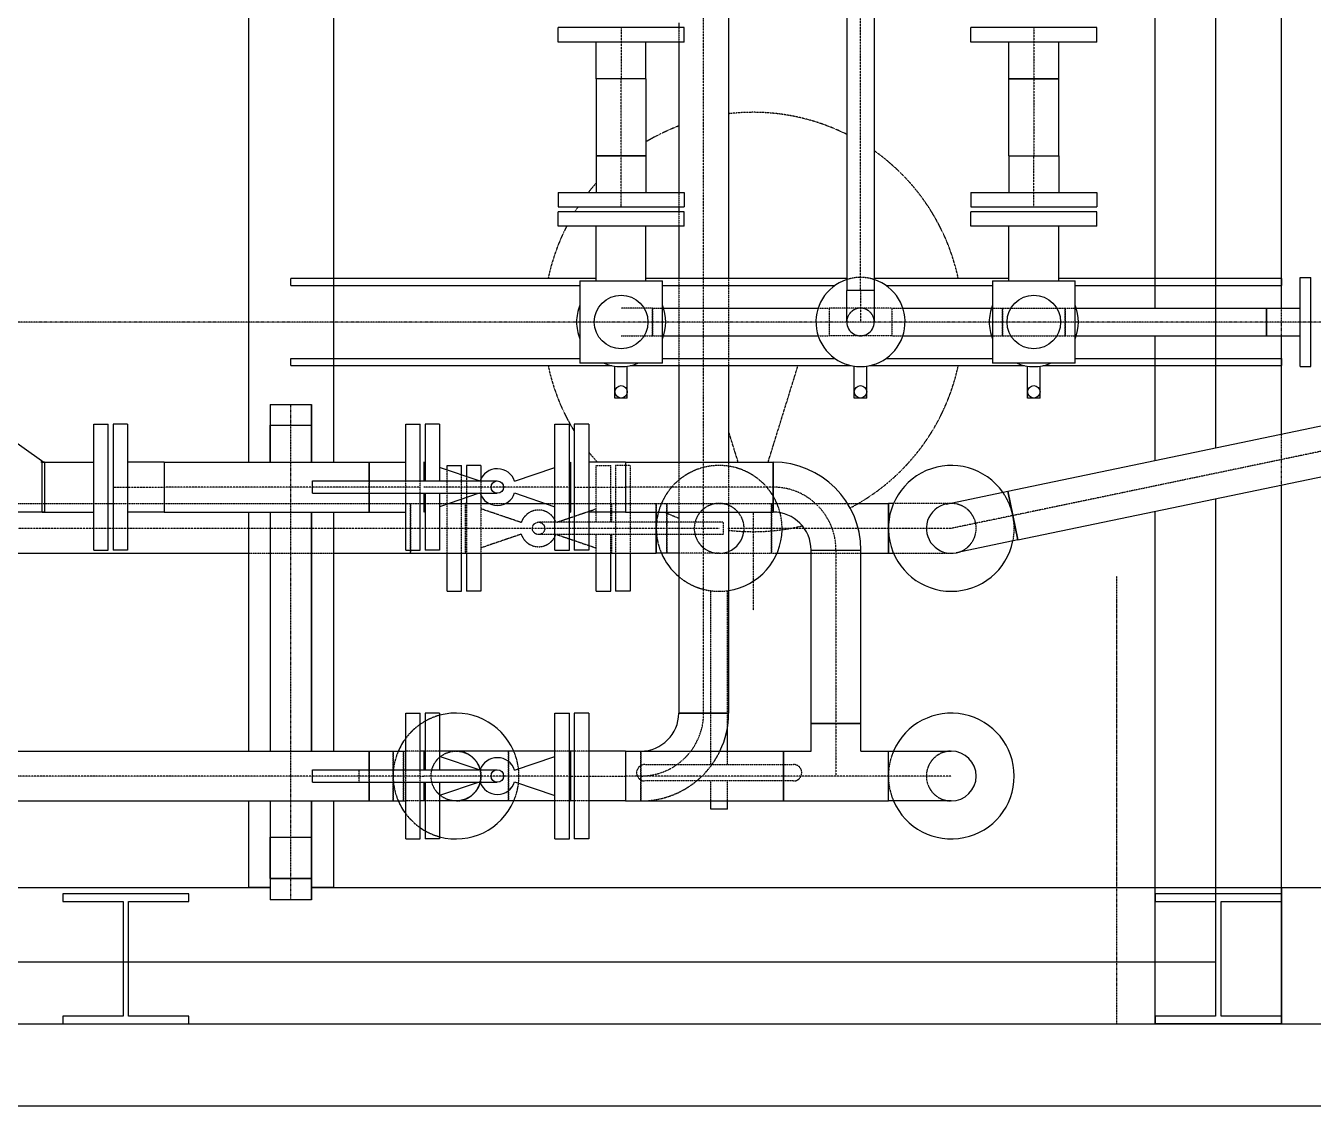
# Model space of a CAD drawing. Header units: millimetres. Extents: x -10011772 to -8149599, y 2847708 to 3434448.
# Drawn here: x -9494267 to -9491147, y 3206863 to 3209481 of the extents above; entities that cross this region are included whole.
import ezdxf

# ---------------------------------------------------------------- set-up
doc = ezdxf.new("R2010")
doc.units = ezdxf.units.MM
for name, pattern in [('BORDER2', [0.875, 0.25, -0.125, 0.25, -0.125, 0, -0.125]), ('DASHDOT2', [0.5, 0.25, -0.125, 0, -0.125]), ('DIVIDE2', [0.625, 0.25, -0.125, 0, -0.125, 0, -0.125]), ('HIDDEN2', [0.1875, 0.125, -0.0625])]:
    doc.linetypes.add(name, pattern=pattern)
doc.layers.add('总平面底图', color=9, linetype='Continuous')

# ---------------------------------------------------------------- blocks, each defined once
blk = doc.blocks.new('总平面底图 爆炸危险区 LOCATION I')
at = {"layer": '总平面底图', "linetype": 'Continuous'}
for p, q in [((229035.2, 141732.8), (229035.2, 140505.3)), ((227863.3, 141477.5), (227863.3, 140487.9)), ((227966.4, 141477.5), (227966.4, 140487.9)), ((228588.2, 141456.9), (228588.2, 140695.8)), ((228445, 141194.2), (228445, 140710.5)), ((228962, 140674.4), (228962, 141173)), ((228621.6, 141100.2), (228621.6, 140695.8)), ((229114.9, 140674.4), (229114.9, 141084.8)), ((228314.9, 141014.4), (228238.7, 141014.4)), ((228238.7, 140996.8), (228238.7, 141014.4)), ((228391.1, 141014.4), (228314.9, 141014.4)), ((228384.7, 141020.3), (228384.7, 141014.4)), ((228391.1, 140996.8), (228391.1, 141014.4)), ((228814.9, 141014.4), (228738.7, 141014.4)), ((228738.7, 140996.8), (228738.7, 141014.4)), ((228891.1, 141014.4), (228814.9, 141014.4)), ((228891.1, 140996.8), (228891.1, 141014.4)), ((228314.9, 140996.8), (228238.7, 140996.8)), ((228284.7, 140952.4), (228284.7, 140996.8)), ((228391.1, 140996.8), (228314.9, 140996.8)), ((228345, 140952.4), (228345, 140996.8)), ((228384.7, 140996.8), (228384.7, 140814.7)), ((228814.9, 140996.8), (228738.7, 140996.8)), ((228784.7, 140952.4), (228784.7, 140996.8)), ((228891.1, 140996.8), (228814.9, 140996.8)), ((228845, 140952.4), (228845, 140996.8)), ((228314.9, 140952.4), (228284.7, 140952.4)), ((228314.9, 140952.4), (228284.7, 140952.4)), ((228284.7, 140952.4), (228284.7, 140859.1)), ((228345, 140952.4), (228314.9, 140952.4)), ((228345, 140952.4), (228314.9, 140952.4)), ((228345, 140952.4), (228345, 140859.1)), ((228814.9, 140952.4), (228784.7, 140952.4)), ((228784.7, 140952.4), (228814.9, 140952.4)), ((228784.7, 140859.1), (228784.7, 140952.4)), ((228845, 140952.4), (228814.9, 140952.4)), ((228814.9, 140952.4), (228845, 140952.4)), ((228845, 140859.1), (228845, 140952.4)), ((228284.7, 140859.1), (228314.9, 140859.1)), ((228284.7, 140859.1), (228284.7, 140814.7)), ((228314.9, 140859.1), (228284.7, 140859.1)), ((228314.9, 140859.1), (228345, 140859.1)), ((228345, 140859.1), (228314.9, 140859.1)), ((228345, 140859.1), (228345, 140814.7)), ((228784.7, 140859.1), (228814.9, 140859.1)), ((228784.7, 140859.1), (228814.9, 140859.1)), ((228784.7, 140859.1), (228784.7, 140814.7)), ((228814.9, 140859.1), (228845, 140859.1)), ((228814.9, 140859.1), (228845, 140859.1)), ((228845, 140859.1), (228845, 140814.7)), ((228238.7, 140814.7), (228314.9, 140814.7)), ((228238.7, 140814.7), (228238.7, 140797.1)), ((228314.9, 140814.7), (228391.1, 140814.7)), ((228391.1, 140814.7), (228391.1, 140797.1)), ((228738.7, 140814.7), (228814.9, 140814.7)), ((228738.7, 140814.7), (228738.7, 140797.2)), ((228814.9, 140814.7), (228891.1, 140814.7)), ((228891.1, 140814.7), (228891.1, 140797.2)), ((228238.7, 140797.1), (228314.9, 140797.1)), ((228314.9, 140791.2), (228238.7, 140791.2)), ((228238.7, 140773.7), (228238.7, 140791.2)), ((228314.9, 140797.1), (228391.1, 140797.1)), ((228391.1, 140791.2), (228314.9, 140791.2)), ((228384.7, 140797.1), (228384.7, 140791.2)), ((228391.1, 140773.7), (228391.1, 140791.2)), ((228738.7, 140797.2), (228814.9, 140797.2)), ((228814.9, 140791.2), (228738.7, 140791.2)), ((228738.7, 140773.7), (228738.7, 140791.2)), ((228814.9, 140797.2), (228891.1, 140797.2)), ((228891.1, 140791.2), (228814.9, 140791.2)), ((228891.1, 140773.7), (228891.1, 140791.2)), ((228314.9, 140773.7), (228238.7, 140773.7)), ((228284.7, 140707.7), (228284.7, 140773.7)), ((228391.1, 140773.7), (228314.9, 140773.7)), ((228345, 140707.7), (228345, 140773.7)), ((228384.7, 140773.7), (228384.7, 140710.5)), ((228814.9, 140773.7), (228738.7, 140773.7)), ((228784.7, 140707.7), (228784.7, 140773.7)), ((228891.1, 140773.7), (228814.9, 140773.7)), ((228845, 140707.7), (228845, 140773.7)), ((229137.7, 140657.7), (229137.7, 140711.7)), ((229137.7, 140711.7), (229150.4, 140711.7)), ((229150.4, 140657.7), (229150.4, 140711.7)), ((228284.7, 140710.5), (227914.9, 140710.5)), ((227914.9, 140701.8), (227914.9, 140710.5)), ((227914.9, 140701.8), (228264.9, 140701.8)), ((228264.9, 140707.7), (228364.9, 140707.7)), ((228264.9, 140707.7), (228264.9, 140607.7)), ((228588.2, 140710.5), (228345, 140710.5)), ((228364.9, 140607.7), (228364.9, 140707.7)), ((228364.9, 140701.8), (228573.7, 140701.8)), ((228621.6, 140695.8), (228588.2, 140695.8)), ((228588.2, 140657.7), (228588.2, 140695.8)), ((228604.9, 140695.8), (228588.2, 140695.8)), ((228621.6, 140695.8), (228604.9, 140695.8)), ((228784.7, 140710.5), (228621.6, 140710.5)), ((228621.6, 140695.8), (228621.6, 140657.7)), ((228636, 140701.8), (228764.9, 140701.8)), ((228764.9, 140707.7), (228864.9, 140707.7)), ((228764.9, 140707.7), (228764.9, 140607.7)), ((229114.9, 140710.5), (228845, 140710.5)), ((228864.9, 140607.7), (228864.9, 140707.7)), ((228864.9, 140701.8), (229114.9, 140701.8)), ((229114.9, 140710.5), (229114.9, 140701.8)), ((228366.2, 140674.4), (228553.6, 140674.4)), ((228656.2, 140674.4), (228763.6, 140674.4)), ((228783.3, 140452.8), (229834.1, 140671.7)), ((228866.2, 140674.4), (229096.6, 140674.4)), ((229096.6, 140674.4), (229096.6, 140641)), ((229096.6, 140657.7), (229096.6, 140674.4)), ((229096.6, 140674.4), (229137.7, 140674.4)), ((229096.6, 140641), (229096.6, 140657.7)), ((229137.7, 140603.7), (229137.7, 140657.7)), ((229150.4, 140603.7), (229150.4, 140657.7)), ((228366.2, 140641), (228553.6, 140641)), ((228656.2, 140641), (228763.6, 140641)), ((228866.2, 140641), (229096.6, 140641)), ((228962, 140490), (228962, 140641)), ((229096.6, 140641), (229137.7, 140641)), ((229114.9, 140521.8), (229114.9, 140641)), ((227914.9, 140604.9), (227914.9, 140613.6)), ((227914.9, 140613.6), (228264.9, 140613.6)), ((227914.9, 140604.9), (228303.8, 140604.9)), ((228364.9, 140607.7), (228264.9, 140607.7)), ((228307.4, 140565.6), (228307.4, 140604.3)), ((228322.4, 140565.6), (228322.4, 140604.3)), ((228325.9, 140604.9), (228593.8, 140604.9)), ((228364.9, 140613.6), (228573.7, 140613.6)), ((228384.7, 140604.9), (228384.7, 140487.9)), ((228445, 140604.9), (228445, 140487.9)), ((228597.4, 140565.6), (228597.4, 140604.3)), ((228612.4, 140565.6), (228612.4, 140604.3)), ((228615.9, 140604.9), (228803.8, 140604.9)), ((228636, 140613.6), (228764.9, 140613.6)), ((228864.9, 140607.7), (228764.9, 140607.7)), ((228795.6, 140393.7), (229846.4, 140612.6)), ((228807.4, 140565.6), (228807.4, 140604.3)), ((228822.4, 140565.6), (228822.4, 140604.3)), ((228825.9, 140604.9), (229114.9, 140604.9)), ((228864.9, 140613.6), (229114.9, 140613.6)), ((229114.9, 140613.6), (229114.9, 140604.9)), ((229137.7, 140603.7), (229150.4, 140603.7)), ((227889.9, 140557.7), (227889.9, 140487.9)), ((227889.9, 140557.7), (227889.9, 140487.9)), ((227889.9, 140557.7), (227939.9, 140557.7)), ((227889.9, 140557.7), (227939.9, 140557.7)), ((227939.9, 140487.9), (227939.9, 140557.7)), ((227939.9, 140557.7), (227939.9, 140487.9)), ((228314.9, 140565.6), (228307.4, 140565.6)), ((228322.4, 140565.6), (228314.9, 140565.6)), ((228604.9, 140565.6), (228597.4, 140565.6)), ((228612.4, 140565.6), (228604.9, 140565.6)), ((228814.9, 140565.6), (228807.4, 140565.6)), ((228822.4, 140565.6), (228814.9, 140565.6)), ((227524.7, 140552.1), (227615.6, 140487.9)), ((227675.9, 140381.5), (227675.9, 140533.9)), ((227675.9, 140533.9), (227693.4, 140533.9)), ((227693.4, 140381.5), (227693.4, 140533.9)), ((227699.4, 140533.9), (227699.4, 140511.6)), ((227716.9, 140533.9), (227699.4, 140533.9)), ((227716.9, 140533.9), (227716.9, 140511.6)), ((227889.9, 140487.9), (227889.9, 140532.7)), ((227889.9, 140487.9), (227889.9, 140532.7)), ((227889.9, 140532.7), (227939.9, 140532.7)), ((227889.9, 140532.7), (227939.9, 140532.7)), ((227939.9, 140532.7), (227939.9, 140487.9)), ((227939.9, 140532.7), (227939.9, 140487.9)), ((228054, 140465.2), (228054, 140533.9)), ((228054, 140533.9), (228071.5, 140533.9)), ((228071.5, 140465.2), (228071.5, 140533.9)), ((228077.5, 140533.9), (228077.5, 140465.2)), ((228095, 140533.9), (228077.5, 140533.9)), ((228095, 140533.9), (228095, 140465.2)), ((228234.7, 140457.7), (228234.7, 140533.9)), ((228234.7, 140533.9), (228252.3, 140533.9)), ((228252.3, 140457.7), (228252.3, 140533.9)), ((228258.2, 140533.9), (228258.2, 140457.7)), ((228275.8, 140533.9), (228258.2, 140533.9)), ((228275.8, 140533.9), (228275.8, 140457.7)), ((227699.4, 140511.6), (227699.4, 140381.5)), ((227716.9, 140511.6), (227716.9, 140381.5)), ((227616.4, 140487.9), (227612, 140487.9)), ((227613.4, 140427.5), (227613.4, 140487.9)), ((227613.4, 140487.9), (227675.9, 140487.9)), ((227616.4, 140487.9), (227616.4, 140427.5)), ((227761.4, 140487.9), (227716.9, 140487.9)), ((227761.4, 140487.9), (227761.4, 140427.5)), ((227761.4, 140487.9), (228009.6, 140487.9)), ((227761.4, 140487.9), (227761.4, 140479)), ((227761.4, 140479), (227761.4, 140427.5)), ((228009.6, 140487.9), (228009.6, 140465.2)), ((228009.6, 140465.2), (228009.6, 140487.9)), ((228009.6, 140487.9), (228054, 140487.9)), ((228076, 140487.9), (228076, 140465.2)), ((228077.5, 140487.3), (228076, 140487.9)), ((228142.8, 140465.2), (228095, 140481.4)), ((228104, 140478.4), (228104, 140483.9)), ((228104, 140483.9), (228121.5, 140483.9)), ((228121.5, 140472.4), (228121.5, 140483.9)), ((228127.5, 140483.9), (228127.5, 140470.4)), ((228145, 140483.9), (228127.5, 140483.9)), ((228145, 140483.9), (228145, 140467.7)), ((228185.9, 140464.8), (228234.7, 140481.4)), ((228252.3, 140487.3), (228253.8, 140487.9)), ((228253.8, 140427.5), (228253.8, 140487.9)), ((228320.2, 140487.9), (228275.8, 140487.9)), ((228320.2, 140487.9), (228320.2, 140427.5)), ((228320.2, 140487.9), (228499, 140487.9)), ((228320.2, 140487.9), (228320.2, 140457.7)), ((228499, 140487.9), (228499, 140427.5)), ((228499, 140427.5), (228499, 140487.9)), ((227941, 140457.7), (227941, 140465.2)), ((227941, 140465.2), (228164.9, 140465.2)), ((227941, 140450.2), (227941, 140457.7)), ((227941, 140450.2), (228164.9, 140450.2)), ((228009.6, 140450.2), (228009.6, 140427.5)), ((228009.6, 140427.5), (228009.6, 140450.2)), ((228054, 140381.5), (228054, 140450.2)), ((228071.5, 140381.5), (228071.5, 140450.2)), ((228076, 140450.2), (228076, 140427.5)), ((228077.5, 140450.2), (228077.5, 140381.5)), ((228095, 140450.2), (228095, 140381.5)), ((228142.8, 140450.2), (228095, 140434)), ((228145, 140447.7), (228145, 140437.9)), ((228185.9, 140450.6), (228234.7, 140434)), ((228234.7, 140381.5), (228234.7, 140457.7)), ((228252.3, 140381.5), (228252.3, 140457.7)), ((228258.2, 140457.7), (228258.2, 140381.5)), ((228275.8, 140457.7), (228275.8, 140381.5)), ((228320.2, 140457.7), (228320.2, 140427.5)), ((228708.7, 140437.2), (228783.3, 140452.8)), ((228795.6, 140393.7), (228783.3, 140452.8)), ((228783.3, 140452.8), (228789.5, 140423.2)), ((229114.9, 139807.7), (229114.9, 140460.2)), ((227693.4, 140437.9), (227699.4, 140437.9)), ((228071.5, 140437.9), (228076, 140437.9)), ((228106.4, 140437.9), (228154.9, 140437.9)), ((228121.5, 140437.9), (228121.5, 140443)), ((228127.5, 140445), (228127.5, 140437.9)), ((228174.9, 140437.9), (228223.3, 140437.9)), ((228253.8, 140437.9), (228258.2, 140437.9)), ((228602.1, 140437.9), (228638.7, 140437.9)), ((228638.7, 140437.9), (228638.7, 140377.5)), ((228638.7, 140407.7), (228638.7, 140437.9)), ((228644.9, 140437.9), (228638.7, 140437.9)), ((229035.2, 140443.6), (229035.2, 139882.3)), ((227616.4, 140427.5), (227514, 140427.5)), ((227613.4, 140427.5), (227675.9, 140427.5)), ((227761.4, 140427.5), (227716.9, 140427.5)), ((227761.4, 140427.5), (228009.6, 140427.5)), ((227863.3, 140427.5), (227863.3, 140137.9)), ((227889.9, 140427.5), (227889.9, 140137.9)), ((227889.9, 140427.5), (227889.9, 140137.9)), ((227939.9, 140137.9), (227939.9, 140427.5)), ((227939.9, 140427.5), (227939.9, 140137.9)), ((227966.4, 140427.5), (227966.4, 140137.9)), ((228009.6, 140427.5), (228054, 140427.5)), ((228077.5, 140428.1), (228076, 140427.5)), ((228252.3, 140428.1), (228253.8, 140427.5)), ((228320.2, 140427.5), (228275.8, 140427.5)), ((228320.2, 140427.5), (228499, 140427.5)), ((228357.5, 140377.5), (228357.5, 140427.5)), ((228357.5, 140427.5), (228357.5, 140377.5)), ((228384.7, 140427.5), (228384.7, 140183.9)), ((228445, 140427.5), (228445, 140183.9)), ((228789.5, 140423.2), (228795.6, 140393.7)), ((228962, 139807.7), (228962, 140428.4)), ((228638.7, 140377.5), (228638.7, 140407.7)), ((228795.6, 140393.7), (228721, 140378.2)), ((227136.7, 140377.5), (227863.3, 140377.5)), ((227675.9, 140381.5), (227693.4, 140381.5)), ((227716.9, 140381.5), (227699.4, 140381.5)), ((227966.4, 140377.5), (228357.5, 140377.5)), ((228054, 140381.5), (228071.5, 140381.5)), ((228095, 140381.5), (228077.5, 140381.5)), ((228104, 140331.5), (228104, 140377.5)), ((228121.5, 140331.5), (228121.5, 140377.5)), ((228127.5, 140377.5), (228127.5, 140331.5)), ((228145, 140377.5), (228145, 140331.5)), ((228234.7, 140381.5), (228252.3, 140381.5)), ((228275.8, 140381.5), (228258.2, 140381.5)), ((228284.7, 140331.5), (228284.7, 140377.5)), ((228302.3, 140331.5), (228302.3, 140377.5)), ((228308.2, 140377.5), (228308.2, 140331.5)), ((228325.8, 140377.5), (228325.8, 140331.5)), ((228384.7, 140377.5), (228357.5, 140377.5)), ((228503.7, 140377.5), (228545, 140377.5)), ((228545, 140381.5), (228605.3, 140381.5)), ((228545, 140171.2), (228545, 140381.5)), ((228545, 140381.5), (228605.3, 140381.5)), ((228605.3, 140171.2), (228605.3, 140381.5)), ((228605.3, 140377.5), (228638.7, 140377.5)), ((228638.7, 140377.5), (228644.9, 140377.5)), ((228104, 140331.5), (228121.5, 140331.5)), ((228145, 140331.5), (228127.5, 140331.5)), ((228284.7, 140331.5), (228302.3, 140331.5)), ((228325.8, 140331.5), (228308.2, 140331.5)), ((228054, 140115.2), (228054, 140183.9)), ((228054, 140183.9), (228071.5, 140183.9)), ((228071.5, 140115.2), (228071.5, 140183.9)), ((228077.5, 140183.9), (228077.5, 140115.2)), ((228095, 140183.9), (228077.5, 140183.9)), ((228095, 140183.9), (228095, 140115.2)), ((228234.7, 140107.7), (228234.7, 140183.9)), ((228234.7, 140183.9), (228252.3, 140183.9)), ((228252.3, 140107.7), (228252.3, 140183.9)), ((228258.2, 140183.9), (228258.2, 140107.7)), ((228275.8, 140183.9), (228258.2, 140183.9)), ((228275.8, 140183.9), (228275.8, 140107.7)), ((228384.7, 140183.9), (228445, 140183.9)), ((228445, 140183.9), (228384.7, 140183.9)), ((228443.7, 140137.9), (228443.7, 140167.1)), ((228575.2, 140171.2), (228545, 140171.2)), ((228545, 140137.9), (228545, 140171.2)), ((228545, 140171.2), (228605.3, 140171.2)), ((228605.3, 140171.2), (228575.2, 140171.2)), ((228605.3, 140137.9), (228605.3, 140171.2)), ((227481.3, 140137.9), (228009.6, 140137.9)), ((228009.6, 140137.9), (228009.6, 140115.2)), ((228009.6, 140115.2), (228009.6, 140137.9)), ((228009.6, 140137.9), (228054, 140137.9)), ((228077.5, 140137.9), (228071.5, 140137.9)), ((228076, 140137.9), (228076, 140115.2)), ((228077.5, 140137.3), (228076, 140137.9)), ((228234.7, 140137.9), (228095, 140137.9)), ((228252.3, 140137.3), (228253.8, 140137.9)), ((228258.2, 140137.9), (228252.3, 140137.9)), ((228253.8, 140077.5), (228253.8, 140137.9)), ((228320.2, 140137.9), (228275.8, 140137.9)), ((228320.2, 140137.9), (228320.2, 140107.7)), ((228320.2, 140137.9), (228320.2, 140077.5)), ((228320.2, 140137.9), (228511.7, 140137.9)), ((228511.7, 140077.5), (228511.7, 140137.9)), ((228511.7, 140137.9), (228545, 140137.9)), ((228511.7, 140137.9), (228511.7, 140077.5)), ((228605.3, 140137.9), (228638.7, 140137.9)), ((228638.7, 140137.9), (228638.7, 140137.9)), ((228638.7, 140077.5), (228638.7, 140137.9)), ((228638.7, 140137.9), (228714.9, 140137.9)), ((228638.7, 140077.5), (228638.7, 140137.9)), ((228142.8, 140115.2), (228095, 140131.4)), ((228185.9, 140114.8), (228234.7, 140131.4)), ((227941, 140107.7), (227941, 140115.2)), ((227941, 140115.2), (228164.9, 140115.2)), ((227941, 140100.2), (227941, 140107.7)), ((228234.7, 140031.5), (228234.7, 140107.7)), ((228252.3, 140031.5), (228252.3, 140107.7)), ((228258.2, 140107.7), (228258.2, 140031.5)), ((228275.8, 140107.7), (228275.8, 140031.5)), ((228320.2, 140107.7), (228320.2, 140077.5)), ((227941, 140100.2), (228164.9, 140100.2)), ((228009.6, 140100.2), (228009.6, 140077.5)), ((228009.6, 140077.5), (228009.6, 140100.2)), ((228054, 140031.5), (228054, 140100.2)), ((228071.5, 140031.5), (228071.5, 140100.2)), ((228076, 140100.2), (228076, 140077.5)), ((228077.5, 140100.2), (228077.5, 140031.5)), ((228095, 140100.2), (228095, 140031.5)), ((228142.8, 140100.2), (228095, 140084)), ((228185.9, 140100.6), (228234.7, 140084)), ((227481.3, 140077.5), (228009.6, 140077.5)), ((227863.3, 140077.5), (227863.3, 139972.8)), ((227889.9, 140077.5), (227889.9, 139957.7)), ((227889.9, 140077.5), (227889.9, 139957.7)), ((227939.9, 139957.7), (227939.9, 140077.5)), ((227939.9, 140077.5), (227939.9, 139957.7)), ((227966.4, 140077.5), (227966.4, 139972.8)), ((228009.6, 140077.5), (228054, 140077.5)), ((228077.5, 140077.5), (228071.5, 140077.5)), ((228077.5, 140078.1), (228076, 140077.5)), ((228234.7, 140077.5), (228095, 140077.5)), ((228252.3, 140078.1), (228253.8, 140077.5)), ((228258.2, 140077.5), (228252.3, 140077.5)), ((228320.2, 140077.5), (228275.8, 140077.5)), ((228320.2, 140077.5), (228511.7, 140077.5)), ((228423.7, 140067.7), (228423.7, 140077.5)), ((228443.7, 140067.7), (228443.7, 140077.5)), ((228511.7, 140077.5), (228638.7, 140077.5)), ((228638.7, 140077.5), (228638.7, 140077.5)), ((228714.9, 140077.5), (228638.7, 140077.5)), ((228433.7, 140067.7), (228423.7, 140067.7)), ((228443.7, 140067.7), (228433.7, 140067.7)), ((227889.9, 140033.5), (227939.9, 140033.5)), ((227889.9, 140033.5), (227939.9, 140033.5)), ((227889.9, 139983.5), (227889.9, 140033.5)), ((227889.9, 139983.5), (227889.9, 140033.5)), ((227939.9, 140033.5), (227939.9, 139983.5)), ((227939.9, 140033.5), (227939.9, 139983.5)), ((228054, 140031.5), (228071.5, 140031.5)), ((228095, 140031.5), (228077.5, 140031.5)), ((228234.7, 140031.5), (228252.3, 140031.5)), ((228275.8, 140031.5), (228258.2, 140031.5)), ((227939.9, 139983.5), (227889.9, 139983.5)), ((227889.9, 139983.5), (227939.9, 139983.5)), ((226149.9, 139972.8), (227889.9, 139972.8)), ((227638.4, 139965.2), (227638.4, 139955.9)), ((227791.3, 139965.2), (227638.4, 139965.2)), ((227791.3, 139955.9), (227791.3, 139965.2)), ((227889.9, 139972.8), (227863.3, 139972.8)), ((227939.9, 139972.8), (229114.9, 139972.8)), ((227966.4, 139972.8), (227939.9, 139972.8)), ((228962, 139965.2), (228962, 139955.9)), ((229114.9, 139965.2), (228962, 139965.2)), ((229114.9, 139972.8), (229796.8, 139972.8)), ((229114.9, 139972.8), (229114.9, 139807.7)), ((229114.9, 139955.9), (229114.9, 139965.2)), ((227638.4, 139955.9), (227711.6, 139955.9)), ((227711.6, 139955.9), (227711.6, 139817)), ((227718.2, 139955.9), (227791.3, 139955.9)), ((227718.2, 139817), (227718.2, 139955.9)), ((227939.9, 139957.7), (227889.9, 139957.7)), ((227939.9, 139957.7), (227889.9, 139957.7)), ((228962, 139955.9), (229035.1, 139955.9)), ((229035.1, 139955.9), (229035.1, 139817)), ((229041.7, 139817), (229041.7, 139955.9)), ((229041.7, 139955.9), (229114.9, 139955.9)), ((229035.2, 139882.3), (225474, 139882.3)), ((226300, 139807.7), (229114.9, 139807.7)), ((227638.4, 139817), (227638.4, 139807.7)), ((227711.6, 139817), (227638.4, 139817)), ((227638.4, 139807.7), (227791.3, 139807.7)), ((227791.3, 139817), (227718.2, 139817)), ((227791.3, 139807.7), (227791.3, 139817)), ((228962, 139817), (228962, 139807.7)), ((229035.1, 139817), (228962, 139817)), ((229114.9, 139807.7), (228962, 139807.7)), ((228962, 139807.7), (229114.9, 139807.7)), ((229114.9, 139817), (229041.7, 139817)), ((229114.9, 139807.7), (229114.9, 139817)), ((229114.9, 139807.7), (230814.9, 139807.7))]:
    blk.add_line(p, q, dxfattribs=at)
at = {"layer": '总平面底图', "linetype": 'DIVIDE2'}
for p, q in [((228414.9, 140710.5), (228414.9, 141194.2)), ((228604.9, 140695.8), (228604.9, 141100.2)), ((228314.9, 141014.4), (228314.9, 140952.4)), ((228814.9, 141014.4), (228814.9, 140952.4)), ((228314.9, 140859.1), (228314.9, 140952.4)), ((228814.9, 140952.4), (228814.9, 140859.1)), ((228314.9, 140797.1), (228314.9, 140859.1)), ((228814.9, 140797.2), (228814.9, 140859.1)), ((228414.9, 140604.9), (228414.9, 140710.5)), ((228604.9, 140695.8), (228604.9, 140695.8)), ((228604.9, 140695.8), (228604.9, 140695.8)), ((228604.9, 140695.8), (228604.9, 140657.7)), ((229840.3, 140642.2), (228789.5, 140423.2)), ((228414.9, 140487.9), (228414.9, 140604.9)), ((228414.9, 140427.5), (228414.9, 140487.9)), ((227699.4, 140457.7), (227761.4, 140457.7)), ((227941, 140457.7), (227761.4, 140457.7)), ((228009.6, 140457.7), (227941, 140457.7)), ((228071.5, 140457.7), (228009.6, 140457.7)), ((228253.8, 140457.7), (228076, 140457.7)), ((228258.2, 140457.7), (228320.2, 140457.7)), ((228499, 140457.7), (228320.2, 140457.7)), ((228499, 140457.7), (228499, 140457.7)), ((228499, 140457.7), (228499, 140457.7)), ((228414.9, 140183.9), (228414.9, 140427.5)), ((228789.5, 140423.2), (228714.9, 140407.7)), ((228789.5, 140423.2), (228789.5, 140423.2)), ((228789.5, 140423.2), (228789.5, 140423.2)), ((227675.9, 140407.7), (227514, 140407.7)), ((227693.4, 140407.7), (227675.9, 140407.7)), ((227699.4, 140407.7), (227693.4, 140407.7)), ((227716.9, 140407.7), (227699.4, 140407.7)), ((227863.3, 140407.7), (227716.9, 140407.7)), ((227966.4, 140407.7), (227863.3, 140407.7)), ((228054, 140407.7), (227966.4, 140407.7)), ((228071.5, 140407.7), (228054, 140407.7)), ((228077.5, 140407.7), (228071.5, 140407.7)), ((228095, 140407.7), (228077.5, 140407.7)), ((228234.7, 140407.7), (228095, 140407.7)), ((228252.3, 140407.7), (228234.7, 140407.7)), ((228258.2, 140407.7), (228252.3, 140407.7)), ((228275.8, 140407.7), (228258.2, 140407.7)), ((228357.5, 140407.7), (228275.8, 140407.7)), ((228357.5, 140407.7), (228357.5, 140407.7)), ((228357.5, 140407.7), (228357.5, 140407.7)), ((228384.7, 140407.7), (228357.5, 140407.7)), ((228433.7, 140407.7), (228384.7, 140407.7)), ((228497.2, 140407.7), (228443.7, 140407.7)), ((228497.2, 140407.7), (228497.2, 140407.7)), ((228519.8, 140407.7), (228497.2, 140407.7)), ((228536.8, 140407.7), (228519.8, 140407.7)), ((228602.1, 140407.7), (228536.8, 140407.7)), ((228638.7, 140407.7), (228602.1, 140407.7)), ((228638.7, 140407.7), (228638.7, 140407.7)), ((228638.7, 140407.7), (228638.7, 140407.7)), ((228714.9, 140407.7), (228638.7, 140407.7)), ((228575.2, 140381.5), (228575.2, 140171.2)), ((228575.2, 140381.5), (228575.2, 140381.5)), ((228575.2, 140381.5), (228575.2, 140381.5)), ((228414.9, 140183.9), (228414.9, 140183.9)), ((228414.9, 140183.9), (228414.9, 140183.9)), ((228575.2, 140171.2), (228575.2, 140107.7)), ((228575.2, 140171.2), (228575.2, 140171.2)), ((227941, 140107.7), (227481.3, 140107.7)), ((228009.6, 140107.7), (227941, 140107.7)), ((228071.5, 140107.7), (228009.6, 140107.7)), ((228071.5, 140107.7), (228076, 140107.7)), ((228253.8, 140107.7), (228076, 140107.7)), ((228253.8, 140107.7), (228258.2, 140107.7)), ((228258.2, 140107.7), (228320.2, 140107.7)), ((228511.7, 140107.7), (228320.2, 140107.7)), ((228638.7, 140107.7), (228511.7, 140107.7)), ((228511.7, 140107.7), (228511.7, 140107.7)), ((228511.7, 140107.7), (228511.7, 140107.7)), ((228638.7, 140107.7), (228638.7, 140107.7)), ((228638.7, 140107.7), (228638.7, 140107.7)), ((228714.9, 140107.7), (228638.7, 140107.7)), ((228638.7, 140107.7), (228638.7, 140107.7))]:
    blk.add_line(p, q, dxfattribs=at)
at = {"layer": '总平面底图', "linetype": 'HIDDEN2'}
for p, q in [((228384.7, 141014.4), (228384.7, 140996.8)), ((228384.7, 140814.7), (228384.7, 140797.1)), ((228384.7, 140791.2), (228384.7, 140773.7)), ((228384.7, 140710.5), (228384.7, 140604.9)), ((228445, 140710.5), (228445, 140604.9)), ((228353, 140674.4), (228314.9, 140674.4)), ((228353, 140674.4), (228353, 140657.7)), ((228353, 140674.4), (228366.2, 140674.4)), ((228353, 140657.7), (228353, 140674.4)), ((228553.6, 140674.4), (228566.8, 140674.4)), ((228566.8, 140674.4), (228566.8, 140657.7)), ((228566.8, 140674.4), (228566.8, 140657.7)), ((228643, 140674.4), (228566.8, 140674.4)), ((228643, 140674.4), (228643, 140657.7)), ((228643, 140674.4), (228643, 140657.7)), ((228643, 140674.4), (228656.2, 140674.4)), ((228763.6, 140674.4), (228776.8, 140674.4)), ((228776.8, 140657.7), (228776.8, 140674.4)), ((228776.8, 140674.4), (228853, 140674.4)), ((228776.8, 140674.4), (228776.8, 140657.7)), ((228853, 140657.7), (228853, 140674.4)), ((228853, 140674.4), (228853, 140641)), ((228853, 140674.4), (228866.2, 140674.4)), ((228353, 140657.7), (228353, 140641)), ((228353, 140641), (228353, 140657.7)), ((228566.8, 140657.7), (228566.8, 140641)), ((228566.8, 140657.7), (228566.8, 140641)), ((228643, 140657.7), (228643, 140641)), ((228643, 140657.7), (228643, 140641)), ((228776.8, 140641), (228776.8, 140657.7)), ((228776.8, 140657.7), (228776.8, 140641)), ((228853, 140641), (228853, 140657.7)), ((228314.9, 140641), (228353, 140641)), ((228353, 140641), (228366.2, 140641)), ((228553.6, 140641), (228566.8, 140641)), ((228643, 140641), (228566.8, 140641)), ((228643, 140641), (228656.2, 140641)), ((228763.6, 140641), (228776.8, 140641)), ((228776.8, 140641), (228853, 140641)), ((228853, 140641), (228866.2, 140641)), ((228104, 140407.7), (228104, 140478.4)), ((228284.7, 140415.2), (228284.7, 140483.9)), ((228284.7, 140483.9), (228302.3, 140483.9)), ((228302.3, 140415.2), (228302.3, 140483.9)), ((228308.2, 140483.9), (228308.2, 140407.7)), ((228325.8, 140483.9), (228308.2, 140483.9)), ((228325.8, 140483.9), (228325.8, 140407.7)), ((228384.7, 140487.9), (228384.7, 140427.5)), ((228445, 140487.9), (228445, 140427.5)), ((228009.6, 140465.2), (228009.6, 140450.2)), ((228009.6, 140457.7), (228009.6, 140465.2)), ((228054, 140457.7), (228054, 140465.2)), ((228071.5, 140457.7), (228071.5, 140465.2)), ((228121.5, 140443), (228121.5, 140472.4)), ((228127.5, 140470.4), (228127.5, 140445)), ((228145, 140467.7), (228145, 140447.7)), ((228009.6, 140450.2), (228009.6, 140457.7)), ((228054, 140450.2), (228054, 140457.7)), ((228071.5, 140450.2), (228071.5, 140457.7)), ((227496.4, 140437.9), (227693.4, 140437.9)), ((227699.4, 140437.9), (228071.5, 140437.9)), ((228059.6, 140437.9), (228059.6, 140377.5)), ((228059.6, 140407.7), (228059.6, 140437.9)), ((228076, 140437.9), (228106.4, 140437.9)), ((228121.5, 140407.7), (228121.5, 140437.9)), ((228126, 140437.9), (228126, 140377.5)), ((228127.5, 140437.3), (228126, 140437.9)), ((228127.5, 140437.9), (228127.5, 140407.7)), ((228145, 140437.9), (228145, 140407.7)), ((228193.8, 140414.8), (228145, 140431.4)), ((228154.9, 140437.9), (228174.9, 140437.9)), ((228223.3, 140437.9), (228253.8, 140437.9)), ((228237, 140415.2), (228284.7, 140431.4)), ((228258.2, 140437.9), (228357.5, 140437.9)), ((228302.3, 140437.3), (228303.8, 140437.9)), ((228303.8, 140415.2), (228303.8, 140437.9)), ((228357.5, 140427.5), (228357.5, 140437.9)), ((228357.5, 140437.9), (228433.7, 140437.9)), ((228357.5, 140437.9), (228357.5, 140427.5)), ((228370.2, 140437.9), (228370.2, 140407.7)), ((228370.2, 140407.7), (228370.2, 140437.9)), ((228433.7, 140437.9), (228497.2, 140437.9)), ((228497.2, 140407.7), (228497.2, 140437.9)), ((228497.2, 140437.9), (228497.2, 140377.5)), ((228497.2, 140437.9), (228602.1, 140437.9)), ((228714.9, 140437.9), (228644.9, 140437.9)), ((228438.7, 140415.2), (228214.9, 140415.2)), ((228438.7, 140415.2), (228438.7, 140407.7)), ((228059.6, 140377.5), (228059.6, 140407.7)), ((228104, 140377.5), (228104, 140407.7)), ((228121.5, 140377.5), (228121.5, 140407.7)), ((228127.5, 140407.7), (228127.5, 140377.5)), ((228145, 140407.7), (228145, 140377.5)), ((228193.8, 140400.6), (228145, 140384)), ((228438.7, 140400.2), (228214.9, 140400.2)), ((228237, 140400.2), (228284.7, 140384)), ((228284.7, 140377.5), (228284.7, 140400.2)), ((228302.3, 140377.5), (228302.3, 140400.2)), ((228303.8, 140377.5), (228303.8, 140400.2)), ((228308.2, 140407.7), (228308.2, 140377.5)), ((228325.8, 140407.7), (228325.8, 140377.5)), ((228370.2, 140407.7), (228370.2, 140377.5)), ((228370.2, 140377.5), (228370.2, 140407.7)), ((228438.7, 140407.7), (228438.7, 140400.2)), ((228497.2, 140377.5), (228497.2, 140407.7)), ((227863.3, 140377.5), (227966.4, 140377.5)), ((228127.5, 140378.1), (228126, 140377.5)), ((228302.3, 140378.1), (228303.8, 140377.5)), ((228433.7, 140377.5), (228384.7, 140377.5)), ((228433.7, 140377.5), (228497.2, 140377.5)), ((228497.2, 140377.5), (228503.7, 140377.5)), ((228545, 140377.5), (228605.3, 140377.5)), ((228644.9, 140377.5), (228714.9, 140377.5)), ((228423.7, 140121.7), (228423.7, 140332.2)), ((228443.7, 140167.1), (228443.7, 140332.2)), ((228038.7, 140137.9), (228038.7, 140077.5)), ((228038.7, 140107.7), (228038.7, 140137.9)), ((228051.4, 140137.9), (228051.4, 140107.7)), ((228051.4, 140107.7), (228051.4, 140137.9)), ((228071.5, 140137.9), (228054, 140137.9)), ((228095, 140137.9), (228077.5, 140137.9)), ((228178.4, 140077.5), (228178.4, 140137.9)), ((228178.4, 140137.9), (228178.4, 140107.7)), ((228252.3, 140137.9), (228234.7, 140137.9)), ((228275.8, 140137.9), (228258.2, 140137.9)), ((228338.7, 140137.9), (228338.7, 140077.5)), ((228338.7, 140077.5), (228338.7, 140137.9)), ((228443.7, 140121.7), (228443.7, 140137.9)), ((228343.7, 140121.7), (228523.7, 140121.7)), ((227997.4, 140100.2), (227997.4, 140115.2)), ((228009.6, 140115.2), (228009.6, 140100.2)), ((228009.6, 140107.7), (228009.6, 140115.2)), ((228009.6, 140100.2), (228009.6, 140107.7)), ((228038.7, 140077.5), (228038.7, 140107.7)), ((228051.4, 140107.7), (228051.4, 140077.5)), ((228051.4, 140077.5), (228051.4, 140107.7)), ((228054, 140107.7), (228054, 140115.2)), ((228054, 140100.2), (228054, 140107.7)), ((228071.5, 140107.7), (228071.5, 140115.2)), ((228071.5, 140100.2), (228071.5, 140107.7)), ((228178.4, 140107.7), (228178.4, 140077.5)), ((228523.7, 140101.7), (228343.7, 140101.7)), ((228423.7, 140077.5), (228423.7, 140101.7)), ((228443.7, 140077.5), (228443.7, 140101.7)), ((228071.5, 140077.5), (228054, 140077.5)), ((228095, 140077.5), (228077.5, 140077.5)), ((228252.3, 140077.5), (228234.7, 140077.5)), ((228275.8, 140077.5), (228258.2, 140077.5))]:
    blk.add_line(p, q, dxfattribs=at)
at = {"layer": '总平面底图', "linetype": 'DASHDOT2'}
for p, q in [((229114.9, 140641), (229114.9, 140674.4)), ((228282.4, 140657.7), (226304.9, 140657.7)), ((228347.4, 140657.7), (228282.4, 140657.7)), ((228782.4, 140657.7), (228347.4, 140657.7)), ((228847.4, 140657.7), (228782.4, 140657.7)), ((229767, 140657.7), (228847.4, 140657.7)), ((227914.9, 139957.7), (227914.9, 140557.7)), ((229114.9, 140460.2), (229114.9, 140521.8)), ((228914.9, 140349.7), (228914.9, 139972.8)), ((228914.9, 140322.7), (228914.9, 139972.8)), ((228914.9, 139972.8), (228914.9, 139807.7)), ((228914.9, 139972.8), (228914.9, 139807.7))]:
    blk.add_line(p, q, dxfattribs=at)
at = {"layer": '总平面底图', "linetype": 'BORDER2'}
for p, q in [((228493, 140487.9), (228529.2, 140604.9)), ((228456.7, 140487.9), (228445, 140525.7)), ((228474.9, 140427.5), (228474.9, 140308.5))]:
    blk.add_line(p, q, dxfattribs=at)
at = {"layer": '总平面底图'}
blk.add_line((231014.9, 139707.7), (224314.9, 139707.7), dxfattribs=at)
at = {"layer": '总平面底图', "linetype": 'Continuous'}
for centre, radius in [((228314.9, 140657.7), 32.5), ((228814.9, 140657.7), 32.5), ((228314.9, 140573.1), 7.5), ((228604.9, 140573.1), 7.5), ((228814.9, 140573.1), 7.5), ((228164.9, 140457.7), 7.5), ((228164.9, 140107.7), 7.5)]:
    blk.add_circle(centre, radius, dxfattribs=at)
at = {"layer": '总平面底图', "linetype": 'HIDDEN2'}
for centre, radius in [((228214.9, 140407.7), 7.5), ((228114.9, 140107.7), 30.2)]:
    blk.add_circle(centre, radius, dxfattribs=at)
at = {"layer": '总平面底图', "linetype": 'BORDER2'}
for start, end in [(63.5089, 96.7461), (110.7916, 120.7419), (12.0052, 54.721), (138.4754, 141.8303), (146.7021, 148.2984), (152.8388, 167.9948), (192.0052, 211.4658), (297.5414, 347.9948), (218.3761, 221.9631), (244.9788, 249.2084), (263.2539, 283.574)]:
    blk.add_arc((228474.9, 140657.7), 254, start, end, dxfattribs=at)
at = {"layer": '总平面底图', "linetype": 'HIDDEN2'}
for centre, radius, start, end in [((228604.9, 140657.7), 54, 71.9763, 108.0238), ((228604.9, 140657.7), 16.7, 90, 180.0001), ((228604.9, 140657.7), 16.7, 0.0001, 90), ((228433.7, 140407.7), 76.2, 358.8151, 203.318), ((228714.9, 140407.7), 76.2, 0, 35.0862), ((228433.7, 140407.7), 30.2, 90, 292.0767), ((228433.7, 140407.7), 30.2, 352.8563, 90), ((228433.7, 140407.7), 30.2, 352.8563, 90), ((228714.9, 140407.7), 30.2, 90, 101.7683), ((228714.9, 140407.7), 30.2, 281.7683, 90), ((228214.9, 140407.7), 22.2, 19.7221, 161.2587), ((228214.9, 140407.7), 22.2, 198.7413, 340.2779), ((228714.9, 140407.7), 76.2, 348.4503, 0), ((228433.7, 140407.7), 30.2, 270, 292.0767), ((228433.7, 140407.7), 76.2, 229.992, 270), ((228433.7, 140407.7), 76.2, 270, 278.5558), ((228114.9, 140107.7), 76.2, 105.1074, 119.3733), ((228114.9, 140107.7), 76.2, 124.6734, 143.0249), ((228114.9, 140107.7), 76.2, 156.682, 180), ((228114.9, 140107.7), 30.2, 270, 90), ((228114.9, 140107.7), 76.2, 336.682, 23.318), ((228338.7, 140183.9), 106.4, 270, 334.3523), ((228714.9, 140107.7), 76.2, 156.682, 203.318), ((228714.9, 140107.7), 30.2, 90, 270), ((228343.7, 140111.7), 10, 90, 270), ((228523.7, 140111.7), 10, 270, 90), ((228114.9, 140107.7), 76.2, 180, 203.318), ((228114.9, 140107.7), 76.2, 216.9751, 235.3266), ((228114.9, 140107.7), 76.2, 240.6267, 254.8926)]:
    blk.add_arc(centre, radius, start, end, dxfattribs=at)
at = {"layer": '总平面底图', "linetype": 'Continuous'}
for centre, radius, start, end in [((228604.9, 140657.7), 54, 108.0238, 270), ((228604.9, 140657.7), 54, 270, 71.9763), ((228314.9, 140657.7), 54, 157.8737, 180.0001), ((228314.9, 140657.7), 54, 337.8737, 22.1266), ((228814.9, 140657.7), 54, 157.8736, 180), ((228814.9, 140657.7), 54, 337.8735, 22.1265), ((228314.9, 140657.7), 54, 180.0001, 202.1266), ((228604.9, 140657.7), 16.7, 180.0001, 0.0001), ((228604.9, 140657.7), 16.7, 180.0001, 0.0001), ((228814.9, 140657.7), 54, 180, 202.1264), ((228314.9, 140657.7), 54, 247.8737, 292.1266), ((228814.9, 140657.7), 54, 247.8735, 292.1265), ((228164.9, 140457.7), 22.2, 18.7413, 160.2779), ((228499, 140381.5), 106.4, 0, 90), ((228714.9, 140407.7), 76.2, 35.0862, 348.4503), ((228164.9, 140457.7), 22.2, 199.7221, 341.2587), ((228714.9, 140407.7), 30.2, 101.7683, 281.7683), ((228714.9, 140407.7), 30.2, 101.7683, 281.7683), ((228499, 140381.5), 46, 0, 90), ((228433.7, 140407.7), 76.2, 278.5558, 358.8151), ((228433.7, 140407.7), 30.2, 292.0767, 352.8563), ((228433.7, 140407.7), 30.2, 292.0767, 352.8563), ((228433.7, 140407.7), 76.2, 203.318, 229.992), ((228114.9, 140107.7), 76.2, 23.318, 105.1074), ((228338.7, 140183.9), 46, 270, 0), ((228338.7, 140183.9), 106.4, 334.3523, 0), ((228714.9, 140107.7), 76.2, 0, 156.682), ((228114.9, 140107.7), 76.2, 119.3733, 124.6734), ((228114.9, 140107.7), 76.2, 143.0249, 156.682), ((228714.9, 140107.7), 30.2, 270, 90), ((228714.9, 140107.7), 30.2, 270, 90), ((228164.9, 140107.7), 22.2, 18.7413, 160.2779), ((228714.9, 140107.7), 76.2, 203.318, 0), ((228164.9, 140107.7), 22.2, 199.7221, 341.2587), ((228114.9, 140107.7), 76.2, 203.318, 216.9751), ((228114.9, 140107.7), 76.2, 254.8926, 336.682), ((228114.9, 140107.7), 76.2, 235.3266, 240.6267)]:
    blk.add_arc(centre, radius, start, end, dxfattribs=at)
at = {"layer": '总平面底图', "linetype": 'DIVIDE2'}
for centre, start, end in [((228499, 140381.5), 0, 90), ((228338.7, 140183.9), 322.8311, 0), ((228338.7, 140183.9), 270, 322.8311)]:
    blk.add_arc(centre, 76.2, start, end, dxfattribs=at)

msp = doc.modelspace()

# ---------------------------------------------------------------- block references
at = {"layer": '总平面底图', "xscale": 2, "yscale": 2, "zscale": 2}
msp.add_blockref('总平面底图 爆炸危险区 LOCATION I', (-9949454.3, 2927447.9), dxfattribs=at)

doc.saveas('drawing.dxf')
